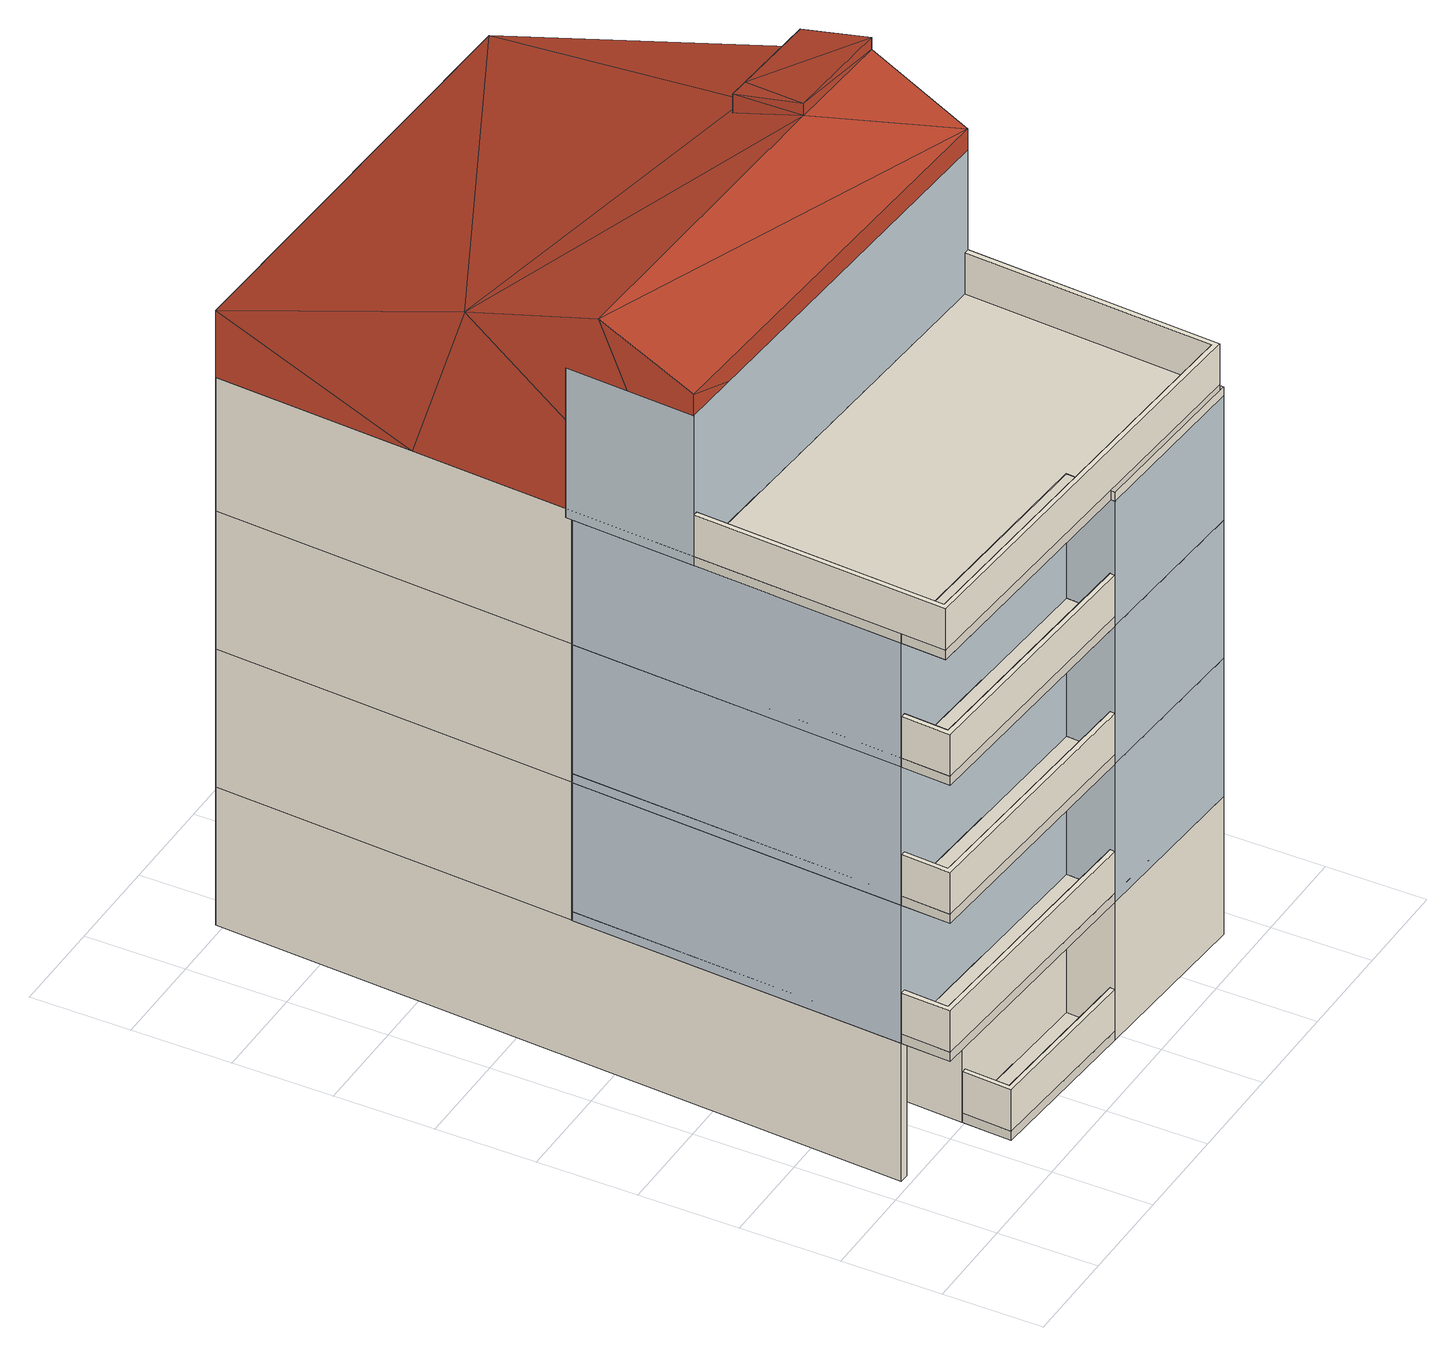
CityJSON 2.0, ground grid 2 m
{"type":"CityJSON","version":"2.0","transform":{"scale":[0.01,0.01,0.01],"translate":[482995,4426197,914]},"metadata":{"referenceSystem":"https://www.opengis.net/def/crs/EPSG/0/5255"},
"CityObjects":{
"object1":{"type":"GenericCityObject","attributes":{"name":"-1_-1_4_Bağımsız Bölüm","geometrySuitability":1001,"integrationState":1001,"independentSectionNumber":"4","takbisPropertyIdentityNumber":77771494,"additionalNote":"-","independentSectionCardinalDirection":1001,"independentSectionUsage":1001,"partCount":4,"independentSectionPlanNetArea":-1,"independentSectionPlanGrossArea":-1,"independentSectionCalculatedArea":76.91,"class":"BagimsizBolum"},"geometry":[{"type":"MultiSurface","lod":"2","boundaries":[[[0,1,2,3,4,5,6,7,8,9,10,11]],[[12,13,14,15,16,17,18,19,20,21,22,23]],[[24,25,26,27]],[[27,26,28,29]],[[29,28,30,31]],[[31,30,32,33]],[[33,32,34,35]],[[35,34,36,37]],[[37,36,38,39]],[[39,38,40,41]],[[41,40,42,43]],[[43,42,44,45]],[[45,44,46,47]],[[47,46,48,49]],[[49,48,50,51]],[[51,50,52,53]],[[53,52,54,55]],[[55,54,56,57]],[[57,56,58,59]],[[59,58,60,61]],[[61,60,62,63]],[[63,62,64,65]],[[65,64,66,67]],[[67,66,68,69]],[[69,68,70,71]],[[71,70,72,73]],[[73,72,74,75]],[[75,74,76,77]],[[77,76,78,79]],[[79,78,80,81]],[[81,80,82,83]],[[83,82,84,85]],[[85,84,86,87]],[[87,86,88,89]],[[89,88,90,91]],[[91,90,92,93]],[[93,92,94,95]],[[95,94,96,97]],[[97,96,98,99]],[[99,98,100,101]],[[101,100,102,103]],[[103,102,104,105]],[[105,104,106,107]],[[107,106,25,24]],[[10,108,109,11]],[[9,110,108,10]],[[8,111,110,9]],[[7,112,111,8]],[[6,113,112,7]],[[5,114,113,6]],[[4,115,114,5]],[[3,116,115,4]],[[2,117,116,3]],[[1,118,117,2]],[[0,119,118,1]],[[11,109,119,0]],[[72,58,113]],[[113,56,112]],[[110,52,108]],[[78,76,114]],[[74,113,114]],[[25,30,26]],[[94,102,96]],[[119,36,34]],[[116,117,88]],[[26,30,28]],[[34,32,30]],[[30,25,34]],[[119,34,25]],[[36,119,109]],[[42,46,44]],[[36,109,48]],[[40,38,36]],[[46,42,40]],[[46,40,36]],[[36,48,46]],[[109,50,48]],[[108,50,109]],[[110,54,52]],[[108,52,50]],[[110,111,56]],[[56,113,58]],[[56,54,110]],[[56,111,112]],[[68,66,64]],[[62,60,58]],[[88,86,82]],[[70,64,58]],[[70,58,72]],[[72,113,74]],[[114,76,74]],[[114,115,78]],[[78,115,80]],[[68,64,70]],[[116,80,115]],[[92,117,118]],[[82,80,116]],[[82,86,84]],[[82,116,88]],[[88,117,90]],[[104,102,94]],[[58,64,62]],[[118,119,104]],[[92,118,94]],[[92,90,117]],[[98,96,102]],[[102,100,98]],[[104,94,118]],[[106,104,119]],[[106,119,25]]]}]},
"object2":{"type":"GenericCityObject","attributes":{"name":"-1_-1_2_Bağımsız Bölüm","geometrySuitability":1001,"integrationState":1001,"independentSectionNumber":"2","takbisPropertyIdentityNumber":3324989,"additionalNote":"-","independentSectionCardinalDirection":1001,"independentSectionUsage":1001,"partCount":8,"independentSectionPlanNetArea":-1,"independentSectionPlanGrossArea":-1,"independentSectionCalculatedArea":115.12,"class":"BagimsizBolum"},"geometry":[{"type":"MultiSurface","lod":"2","boundaries":[[[120,121,122,123,124,125,126,127,128,129,130,131,132,133,134,135]],[[136,137,138,139,140,141,142,143,144,145,146,147,148,149,150,151]],[[152,153,154,155,156,157,158,159,160,161,162,163,164,165,166,167],[168,169,170,171,172,173,174,175,176,177,178,179,180,181,182,183,184,185,186,187,188,189,190,191,192,193,194,195,196,197,198,199,200,201,202,203,204,205,206,207,208,209,210,211,212,213,214,215,216,217,218,219,220,221,222,223,224,225,226,227,228,229,230,231,232,233,234,235,236,237,238,239,240,241,242,243,244,245,246,247,248,249,250,251]],[[252,251,250,253]],[[253,250,249,254]],[[254,249,248,255]],[[255,248,247,256]],[[256,247,246,257]],[[257,246,245,258]],[[258,245,244,259]],[[259,244,243,260]],[[260,243,242,261]],[[261,242,241,262]],[[262,241,240,263]],[[263,240,239,264]],[[264,239,238,265]],[[265,238,237,266]],[[266,237,236,267]],[[267,236,235,268]],[[268,235,234,269]],[[269,234,233,270]],[[270,233,232,271]],[[271,232,231,272]],[[272,231,230,273]],[[273,230,229,274]],[[274,229,228,275]],[[275,228,227,276]],[[276,227,226,277]],[[277,226,225,278]],[[278,225,224,279]],[[279,224,223,280]],[[280,223,222,281]],[[281,222,221,282]],[[282,221,220,283]],[[283,220,219,284]],[[284,219,218,285]],[[285,218,217,286]],[[286,217,216,287]],[[287,216,215,288]],[[288,215,214,289]],[[289,214,213,290]],[[290,213,212,291]],[[291,212,211,292]],[[292,211,210,293]],[[293,210,209,294]],[[294,209,208,295]],[[295,208,207,296]],[[296,207,206,297]],[[297,206,205,298]],[[298,205,204,299]],[[299,204,203,300]],[[300,203,202,301]],[[301,202,201,302]],[[302,201,200,303]],[[303,200,199,304]],[[304,199,198,305]],[[305,198,197,306]],[[306,197,196,307]],[[307,196,195,308]],[[308,195,194,309]],[[309,194,193,310]],[[310,193,192,311]],[[311,192,191,312]],[[312,191,190,313]],[[313,190,189,314]],[[314,189,188,315]],[[315,188,187,316]],[[316,187,186,317]],[[317,186,185,318]],[[318,185,184,319]],[[319,184,183,320]],[[320,183,182,321]],[[321,182,181,322]],[[322,181,180,323]],[[323,180,179,324]],[[324,179,178,325]],[[325,178,177,326]],[[326,177,176,327]],[[327,176,175,328]],[[328,175,174,329]],[[329,174,173,330]],[[330,173,172,331]],[[331,172,171,332]],[[332,171,170,333]],[[333,170,169,334]],[[334,169,168,335]],[[335,168,251,252]],[[134,152,167,135]],[[133,153,152,134]],[[132,154,153,133]],[[131,155,154,132]],[[130,156,155,131]],[[129,157,156,130]],[[128,158,157,129]],[[127,159,158,128]],[[126,160,159,127]],[[125,161,160,126]],[[162,161,125,124]],[[163,162,124,123]],[[164,163,123,122]],[[165,164,122,121]],[[120,166,165,121]],[[135,167,166,120]]]}]},
"object3":{"type":"GenericCityObject","attributes":{"name":"-1_-1_3_Bağımsız Bölüm","geometrySuitability":1001,"integrationState":1001,"independentSectionNumber":"3","takbisPropertyIdentityNumber":3324990,"additionalNote":"-","independentSectionCardinalDirection":1001,"independentSectionUsage":1001,"partCount":8,"independentSectionPlanNetArea":-1,"independentSectionPlanGrossArea":-1,"independentSectionCalculatedArea":115.12,"class":"BagimsizBolum"},"geometry":[{"type":"MultiSurface","lod":"2","boundaries":[[[166,165,164,163,162,161,160,159,158,157,156,155,154,153,152,167]],[[336,337,338,339,340,341,342,343,344,345,346,347,348,349,350,351]],[[352,353,354,355,356,357,358,359,360,361,362,363,364,365,366,367],[368,369,370,371,372,373,374,375,376,377,378,379,380,381,382,383,384,385,386,387,388,389,390,391,392,393,394,395,396,397,398,399,400,401,402,403,404,405,406,407,408,409,410,411,412,413,414,415,416,417,418,419,420,421,422,423,424,425,426,427,428,429,430,431,432,433,434,435,436,437,438,439,440,441,442,443,444,445,446,447,448,449,450,451]],[[452,451,450,453]],[[453,450,449,454]],[[454,449,448,455]],[[455,448,447,456]],[[456,447,446,457]],[[457,446,445,458]],[[458,445,444,459]],[[459,444,443,460]],[[460,443,442,461]],[[461,442,441,462]],[[462,441,440,463]],[[463,440,439,464]],[[464,439,438,465]],[[465,438,437,466]],[[466,437,436,467]],[[467,436,435,468]],[[468,435,434,469]],[[469,434,433,470]],[[470,433,432,471]],[[471,432,431,472]],[[472,431,430,473]],[[473,430,429,474]],[[474,429,428,475]],[[475,428,427,476]],[[476,427,426,477]],[[477,426,425,478]],[[478,425,424,479]],[[479,424,423,480]],[[480,423,422,481]],[[481,422,421,482]],[[482,421,420,483]],[[483,420,419,484]],[[484,419,418,485]],[[485,418,417,486]],[[486,417,416,487]],[[487,416,415,488]],[[488,415,414,489]],[[489,414,413,490]],[[490,413,412,491]],[[491,412,411,492]],[[492,411,410,493]],[[493,410,409,494]],[[494,409,408,495]],[[495,408,407,496]],[[496,407,406,497]],[[497,406,405,498]],[[498,405,404,499]],[[499,404,403,500]],[[500,403,402,501]],[[501,402,401,502]],[[502,401,400,503]],[[503,400,399,504]],[[504,399,398,505]],[[505,398,397,506]],[[506,397,396,507]],[[507,396,395,508]],[[508,395,394,509]],[[509,394,393,510]],[[510,393,392,511]],[[511,392,391,512]],[[512,391,390,513]],[[513,390,389,514]],[[514,389,388,515]],[[515,388,387,516]],[[516,387,386,517]],[[517,386,385,518]],[[518,385,384,519]],[[519,384,383,520]],[[520,383,382,521]],[[521,382,381,522]],[[522,381,380,523]],[[523,380,379,524]],[[524,379,378,525]],[[525,378,377,526]],[[526,377,376,527]],[[527,376,375,528]],[[528,375,374,529]],[[529,374,373,530]],[[530,373,372,531]],[[531,372,371,532]],[[532,371,370,533]],[[533,370,369,534]],[[534,369,368,535]],[[535,368,451,452]],[[152,352,367,167]],[[153,353,352,152]],[[154,354,353,153]],[[155,355,354,154]],[[156,356,355,155]],[[157,357,356,156]],[[158,358,357,157]],[[159,359,358,158]],[[160,360,359,159]],[[161,361,360,160]],[[362,361,161,162]],[[363,362,162,163]],[[364,363,163,164]],[[365,364,164,165]],[[166,366,365,165]],[[167,367,366,166]]]}]},
"object4":{"type":"GenericCityObject","attributes":{"name":"-1_-1_4_Bağımsız Bölüm","geometrySuitability":1001,"integrationState":1001,"independentSectionNumber":"4","takbisPropertyIdentityNumber":77771494,"additionalNote":"-","independentSectionCardinalDirection":1001,"independentSectionUsage":1001,"partCount":8,"independentSectionPlanNetArea":-1,"independentSectionPlanGrossArea":-1,"independentSectionCalculatedArea":115.12,"class":"BagimsizBolum"},"geometry":[{"type":"MultiSurface","lod":"2","boundaries":[[[366,365,364,363,362,361,360,359,358,357,356,355,354,353,352,367]],[[536,537,538,539,540,541,542,543,544,545,546,547,548,549,550,551]],[[552,553,10,9,8,554,555,556,557,558,559,560,561,562,563,564],[565,566,567,568,569,570,571,572,573,574,575,576,577,578,579,580,581,582,583,584,585,586,587,588,589,590,591,592,593,594,595,596,597,598,599,600,601,602,603,604,605,606,607,608,609,610,611,612,613,614,615,616,617,618,619,620,621,622,623,624,625,626,627,628,629,630,631,632,633,634,635,636,637,638,639,640,641,642,643,644,645,646,647,648]],[[649,648,647,650]],[[650,647,646,651]],[[651,646,645,652]],[[652,645,644,653]],[[653,644,643,654]],[[654,643,642,655]],[[655,642,641,656]],[[656,641,640,657]],[[657,640,639,658]],[[658,639,638,659]],[[659,638,637,660]],[[660,637,636,661]],[[661,636,635,662]],[[662,635,634,663]],[[663,634,633,664]],[[664,633,632,665]],[[665,632,631,666]],[[666,631,630,667]],[[667,630,629,668]],[[668,629,628,669]],[[669,628,627,670]],[[670,627,626,671]],[[671,626,625,672]],[[672,625,624,673]],[[673,624,623,674]],[[674,623,622,675]],[[675,622,621,676]],[[676,621,620,677]],[[677,620,619,678]],[[678,619,618,679]],[[679,618,617,680]],[[680,617,616,681]],[[681,616,615,682]],[[682,615,614,683]],[[683,614,613,684]],[[684,613,612,685]],[[685,612,611,686]],[[686,611,610,687]],[[687,610,609,688]],[[688,609,608,689]],[[689,608,607,690]],[[690,607,606,691]],[[691,606,605,692]],[[692,605,604,693]],[[693,604,603,694]],[[694,603,602,695]],[[695,602,601,696]],[[696,601,600,697]],[[697,600,599,698]],[[698,599,598,699]],[[699,598,597,700]],[[700,597,596,701]],[[701,596,595,702]],[[702,595,594,703]],[[703,594,593,704]],[[704,593,592,705]],[[705,592,591,706]],[[706,591,590,707]],[[707,590,589,708]],[[708,589,588,709]],[[709,588,587,710]],[[710,587,586,711]],[[711,586,585,712]],[[712,585,584,713]],[[713,584,583,714]],[[714,583,582,715]],[[715,582,581,716]],[[716,581,580,717]],[[717,580,579,718]],[[718,579,578,719]],[[719,578,577,720]],[[720,577,576,721]],[[721,576,575,722]],[[722,575,574,723]],[[723,574,573,724]],[[724,573,572,725]],[[725,572,571,726]],[[726,571,570,727]],[[727,570,569,728]],[[728,569,568,729]],[[729,568,567,730]],[[730,567,566,731]],[[731,566,565,732]],[[732,565,648,649]],[[352,552,564,367]],[[353,553,552,352]],[[354,10,553,353]],[[355,9,10,354]],[[356,8,9,355]],[[357,554,8,356]],[[358,555,554,357]],[[359,556,555,358]],[[360,557,556,359]],[[361,558,557,360]],[[559,558,361,362]],[[560,559,362,363]],[[561,560,363,364]],[[562,561,364,365]],[[366,563,562,365]],[[367,564,563,366]]]}]},
"building1":{"type":"Building","attributes":{"name":"Mimari Bina_2826521-A","takbisPropertyIdentityNumber":2826521,"blockNumber":"8065","parcelNumber":"6","tenderRegistrationNumber":"2018605712","buildingType":1001,"geometrySuitability":1003,"additionalNote":"-","takbisNeighbourhoodReference":123391,"totalIndependentSectionCount":4,"elevatorCount":0,"roofProjectionArea":87.97,"buildingHeight":11.9,"architecturalProjectConfirmationDate":"1993-10-30","class":"MimariBina","storeysAboveGround":4,"storeysBelowGround":0},"children":["building1-1","building1-2","building1-3","building1-4","building1-5","building1-6","building1-7","building1-8","building1-9"],"geometry":[{"type":"MultiSurface","lod":"2","boundaries":[[[23,733,734]],[[734,22,23]],[[735,736,737]],[[735,738,736]],[[735,739,738]],[[740,739,735]],[[741,740,735]],[[737,741,735]],[[737,742,741]],[[737,736,743]],[[742,737,743]],[[743,738,744]],[[743,736,738]],[[744,739,740]],[[744,738,739]],[[741,744,743]],[[745,741,743]],[[746,744,741]],[[745,746,741]],[[747,744,746]],[[746,745,748]],[[746,748,749]],[[734,749,748]],[[748,750,734]],[[748,745,750]],[[733,750,745]],[[23,751,752]],[[22,23,752]],[[747,22,752]],[[746,22,747]],[[746,749,22]],[[752,751,747]],[[743,744,751]],[[744,747,751]],[[23,733,751]],[[733,743,751]],[[733,745,743]],[[753,135,754,755]],[[756,134,135,753]],[[757,133,134,756]],[[758,132,133,757]],[[759,131,132,758]],[[760,130,131,759]],[[761,129,130,760]],[[762,128,129,761]],[[763,127,128,762]],[[764,126,127,763]],[[765,766,126,764]],[[767,120,766,765]],[[768,769,120,767]],[[770,771,769,768]],[[772,773,771,770]],[[755,754,773,772]],[[128,158,157,129]],[[127,159,158,128]],[[126,160,159,127]],[[766,774,160,126]],[[120,166,774,766]],[[135,167,166,120]],[[134,152,167,135]],[[133,153,152,134]],[[132,154,153,133]],[[131,155,154,132]],[[130,156,155,131]],[[129,157,156,130]],[[158,358,357,157]],[[159,359,358,158]],[[160,360,359,159]],[[774,775,360,160]],[[166,366,775,774]],[[167,367,366,166]],[[152,352,367,167]],[[153,353,352,152]],[[154,354,353,153]],[[155,355,354,154]],[[156,356,355,155]],[[157,357,356,156]],[[358,776,777,357]],[[359,778,776,358]],[[360,779,778,359]],[[775,734,779,360]],[[366,780,734,775]],[[367,781,780,366]],[[352,782,781,367]],[[353,783,782,352]],[[354,12,783,353]],[[355,13,12,354]],[[356,14,13,355]],[[357,777,14,356]],[[6,113,112,7]],[[5,114,113,6]],[[784,785,114,5]],[[2,117,785,784]],[[1,118,117,2]],[[0,119,118,1]],[[11,109,119,0]],[[10,108,109,11]],[[9,110,108,10]],[[8,111,110,9]],[[7,112,111,8]]],"semantics":{"surfaces":[{"type":"RoofSurface"},{"type":"WallSurface"}],"values":[0,0,0,0,0,0,0,0,0,0,0,0,0,0,0,0,0,0,0,0,0,0,0,0,0,0,0,0,0,0,0,0,0,0,0,0,0,1,1,1,1,1,1,1,1,1,1,1,1,1,1,1,1,1,1,1,1,1,1,1,1,1,1,1,1,1,1,1,1,1,1,1,1,1,1,1,1,1,1,1,1,1,1,1,1,1,1,1,1,1,1,1,1,1,1,1,1,1,1,1]}}]},
"building1-1":{"type":"BuildingInstallation","attributes":{"name":"-1_-1_1_Balkon","geometrySuitability":1001,"additionalNote":"-","planArea":-1,"calculatedArea":3.33,"class":"Balkon"},"parents":["building1"],"geometry":[{"type":"MultiSurface","lod":"2","boundaries":[[[786,787,788,789,790,791]],[[764,792,762,793,763,794]],[[763,786,791,794]],[[793,787,786,763]],[[762,788,787,793]],[[792,789,788,762]],[[764,790,789,792]],[[794,791,790,764]],[[795,796,797,798,799,800]],[[799,789,790,800]],[[798,788,789,799]],[[797,787,788,798]],[[796,801,787,797]],[[795,791,801,796]],[[800,790,791,795]]],"semantics":{"surfaces":[{"type":"FloorSurface"},{"type":"WallSurface"}],"values":[0,0,0,0,0,0,0,0,1,1,1,1,1,1,1]}}]},
"building1-2":{"type":"BuildingInstallation","attributes":{"name":"-1_-1_1_Balkon","geometrySuitability":1001,"additionalNote":"-","planArea":-1,"calculatedArea":3.42,"class":"Balkon"},"parents":["building1"],"geometry":[{"type":"MultiSurface","lod":"2","boundaries":[[[802,803,804,805,806,807]],[[808,753,809,756,810,755]],[[810,802,807,755]],[[756,803,802,810]],[[809,804,803,756]],[[753,805,804,809]],[[808,806,805,753]],[[755,807,806,808]],[[811,812,813,814,815,816]],[[802,811,816,807]],[[803,812,811,802]],[[804,813,812,803]],[[817,814,813,804]],[[806,815,814,817]],[[807,816,815,806]]],"semantics":{"surfaces":[{"type":"FloorSurface"},{"type":"WallSurface"}],"values":[0,0,0,0,0,0,0,0,1,1,1,1,1,1,1]}}]},
"building1-3":{"type":"BuildingInstallation","attributes":{"name":"-1_-1_2_Balkon","geometrySuitability":1001,"additionalNote":"-","planArea":-1,"calculatedArea":3.33,"class":"Balkon"},"parents":["building1"],"geometry":[{"type":"MultiSurface","lod":"2","boundaries":[[[143,818,142,819,144,820]],[[126,821,128,822,127,823]],[[127,143,820,823]],[[822,818,143,127]],[[128,142,818,822]],[[821,819,142,128]],[[126,144,819,821]],[[823,820,144,126]],[[824,825,826,827,828,829]],[[828,819,144,829]],[[827,142,819,828]],[[826,818,142,827]],[[825,830,818,826]],[[824,820,830,825]],[[829,144,820,824]]],"semantics":{"surfaces":[{"type":"FloorSurface"},{"type":"WallSurface"}],"values":[0,0,0,0,0,0,0,0,1,1,1,1,1,1,1]}}]},
"building1-4":{"type":"BuildingInstallation","attributes":{"name":"-1_-1_2_Balkon","geometrySuitability":1001,"additionalNote":"-","planArea":-1,"calculatedArea":5.42,"class":"Balkon"},"parents":["building1"],"geometry":[{"type":"MultiSurface","lod":"2","boundaries":[[[831,136,832,151,833,150]],[[834,135,835,134,836,120]],[[836,831,150,120]],[[134,136,831,836]],[[835,832,136,134]],[[135,151,832,835]],[[834,833,151,135]],[[120,150,833,834]],[[837,838,839,840,841,842]],[[831,837,842,150]],[[136,838,837,831]],[[832,839,838,136]],[[843,840,839,832]],[[833,841,840,843]],[[150,842,841,833]]],"semantics":{"surfaces":[{"type":"FloorSurface"},{"type":"WallSurface"}],"values":[0,0,0,0,0,0,0,0,1,1,1,1,1,1,1]}}]},
"building1-5":{"type":"BuildingInstallation","attributes":{"name":"-1_-1_3_Balkon","geometrySuitability":1001,"additionalNote":"-","planArea":-1,"calculatedArea":3.33,"class":"Balkon"},"parents":["building1"],"geometry":[{"type":"MultiSurface","lod":"2","boundaries":[[[343,844,342,845,344,846]],[[160,847,158,848,159,849]],[[159,343,846,849]],[[848,844,343,159]],[[158,342,844,848]],[[847,845,342,158]],[[160,344,845,847]],[[849,846,344,160]],[[850,851,852,853,854,855]],[[854,845,344,855]],[[853,342,845,854]],[[852,844,342,853]],[[851,856,844,852]],[[850,846,856,851]],[[855,344,846,850]]],"semantics":{"surfaces":[{"type":"FloorSurface"},{"type":"WallSurface"}],"values":[0,0,0,0,0,0,0,0,1,1,1,1,1,1,1]}}]},
"building1-6":{"type":"BuildingInstallation","attributes":{"name":"-1_-1_3_Balkon","geometrySuitability":1001,"additionalNote":"-","planArea":-1,"calculatedArea":5.42,"class":"Balkon"},"parents":["building1"],"geometry":[{"type":"MultiSurface","lod":"2","boundaries":[[[857,336,858,351,859,350]],[[860,167,861,152,862,166]],[[862,857,350,166]],[[152,336,857,862]],[[861,858,336,152]],[[167,351,858,861]],[[860,859,351,167]],[[166,350,859,860]],[[863,864,865,866,867,868]],[[857,863,868,350]],[[336,864,863,857]],[[858,865,864,336]],[[869,866,865,858]],[[859,867,866,869]],[[350,868,867,859]]],"semantics":{"surfaces":[{"type":"FloorSurface"},{"type":"WallSurface"}],"values":[0,0,0,0,0,0,0,0,1,1,1,1,1,1,1]}}]},
"building1-7":{"type":"BuildingInstallation","attributes":{"name":"-1_-1_4_Balkon","geometrySuitability":1001,"additionalNote":"-","planArea":-1,"calculatedArea":3.33,"class":"Balkon"},"parents":["building1"],"geometry":[{"type":"MultiSurface","lod":"2","boundaries":[[[543,870,542,871,544,872]],[[360,873,358,874,359,875]],[[359,543,872,875]],[[874,870,543,359]],[[358,542,870,874]],[[873,871,542,358]],[[360,544,871,873]],[[875,872,544,360]],[[876,877,878,879,880,881]],[[880,871,544,881]],[[879,542,871,880]],[[878,870,542,879]],[[877,882,870,878]],[[876,872,882,877]],[[881,544,872,876]]],"semantics":{"surfaces":[{"type":"FloorSurface"},{"type":"WallSurface"}],"values":[0,0,0,0,0,0,0,0,1,1,1,1,1,1,1]}}]},
"building1-8":{"type":"BuildingInstallation","attributes":{"name":"-1_-1_4_Balkon","geometrySuitability":1001,"additionalNote":"-","planArea":-1,"calculatedArea":5.42,"class":"Balkon"},"parents":["building1"],"geometry":[{"type":"MultiSurface","lod":"2","boundaries":[[[883,536,884,551,885,550]],[[886,367,887,352,888,366]],[[888,883,550,366]],[[352,536,883,888]],[[887,884,536,352]],[[367,551,884,887]],[[886,885,551,367]],[[366,550,885,886]],[[889,890,891,892,893,894]],[[883,889,894,550]],[[536,890,889,883]],[[884,891,890,536]],[[895,892,891,884]],[[885,893,892,895]],[[550,894,893,885]]],"semantics":{"surfaces":[{"type":"FloorSurface"},{"type":"WallSurface"}],"values":[0,0,0,0,0,0,0,0,1,1,1,1,1,1,1]}}]},
"building1-9":{"type":"BuildingInstallation","attributes":{"name":"-1_-1_4_Balkon","geometrySuitability":1001,"additionalNote":"-","planArea":-1,"calculatedArea":46.35,"class":"Balkon"},"parents":["building1"],"geometry":[{"type":"MultiSurface","lod":"2","boundaries":[[[896,897,23,898,899,22]],[[900,901,11,902,903,0]],[[903,896,22,0]],[[902,897,896,903]],[[11,23,897,902]],[[901,898,23,11]],[[900,899,898,901]],[[0,22,899,900]],[[904,905,906,907,908,909,910,911]],[[896,904,911,22]],[[897,905,904,896]],[[23,906,905,897]],[[898,907,906,23]],[[912,908,907,898]],[[913,909,908,912]],[[899,910,909,913]],[[22,911,910,899]]],"semantics":{"surfaces":[{"type":"FloorSurface"},{"type":"WallSurface"}],"values":[0,0,0,0,0,0,0,0,1,1,1,1,1,1,1,1,1]}}]},
"object5":{"type":"GenericCityObject","attributes":{"name":"-1_-1_1_Bağımsız Bölüm","geometrySuitability":1001,"integrationState":1001,"independentSectionNumber":"1","takbisPropertyIdentityNumber":3814266,"additionalNote":"-","independentSectionCardinalDirection":1001,"independentSectionUsage":1001,"partCount":8,"independentSectionPlanNetArea":-1,"independentSectionPlanGrossArea":-1,"independentSectionCalculatedArea":99.17,"class":"BagimsizBolum"},"geometry":[{"type":"MultiSurface","lod":"2","boundaries":[[[914,915,916,917,918,764,763,762,761,760,759,758,757,756,753,755,772,919]],[[920,807,805,803,921,922,923,924,925,788,786,790,926,927,928,929,930,931]],[[773,754,135,134,133,132,131,130,129,128,127,126,932,933,934,935,936,937],[938,939,940,941,942,943,944,945,946,947,948,949,950,951,952,953,954,955,956,957,958,959,960,961,962,963,964,965,966,967,968,969,970,971,972,973,974,975,976,977,978,979,980,981,982,983,984,985,986,987,988,989,990,991,992,993,994,995,996,997,998,999,1000,1001,1002,1003,1004,1005,1006,1007,1008,1009,1010,1011,1012,1013,1014,1015,1016,1017,1018,1019,1020,1021]],[[1022,1021,1020,1023]],[[1023,1020,1019,1024]],[[1024,1019,1018,1025]],[[1025,1018,1017,1026]],[[1026,1017,1016,1027]],[[1027,1016,1015,1028]],[[1028,1015,1014,1029]],[[1029,1014,1013,1030]],[[1030,1013,1012,1031]],[[1031,1012,1011,1032]],[[1032,1011,1010,1033]],[[1033,1010,1009,1034]],[[1034,1009,1008,1035]],[[1035,1008,1007,1036]],[[1036,1007,1006,1037]],[[1037,1006,1005,1038]],[[1038,1005,1004,1039]],[[1039,1004,1003,1040]],[[1040,1003,1002,1041]],[[1041,1002,1001,1042]],[[1042,1001,1000,1043]],[[1043,1000,999,1044]],[[1044,999,998,1045]],[[1045,998,997,1046]],[[1046,997,996,1047]],[[1047,996,995,1048]],[[1048,995,994,1049]],[[1049,994,993,1050]],[[1050,993,992,1051]],[[1051,992,991,1052]],[[1052,991,990,1053]],[[1053,990,989,1054]],[[1054,989,988,1055]],[[1055,988,987,1056]],[[1056,987,986,1057]],[[1057,986,985,1058]],[[1058,985,984,1059]],[[1059,984,983,1060]],[[1060,983,982,1061]],[[1061,982,981,1062]],[[1062,981,980,1063]],[[1063,980,979,1064]],[[1064,979,978,1065]],[[1065,978,977,1066]],[[1066,977,976,1067]],[[1067,976,975,1068]],[[1068,975,974,1069]],[[1069,974,973,1070]],[[1070,973,972,1071]],[[1071,972,971,1072]],[[1072,971,970,1073]],[[1073,970,969,1074]],[[1074,969,968,1075]],[[1075,968,967,1076]],[[1076,967,966,1077]],[[1077,966,965,1078]],[[1078,965,964,1079]],[[1079,964,963,1080]],[[1080,963,962,1081]],[[1081,962,961,1082]],[[1082,961,960,1083]],[[1083,960,959,1084]],[[1084,959,958,1085]],[[1085,958,957,1086]],[[1086,957,956,1087]],[[1087,956,955,1088]],[[1088,955,954,1089]],[[1089,954,953,1090]],[[1090,953,952,1091]],[[1091,952,951,1092]],[[1092,951,950,1093]],[[1093,950,949,1094]],[[1094,949,948,1095]],[[1095,948,947,1096]],[[1096,947,946,1097]],[[1097,946,945,1098]],[[1098,945,944,1099]],[[1099,944,943,1100]],[[1100,943,942,1101]],[[1101,942,941,1102]],[[1102,941,940,1103]],[[1103,940,939,1104]],[[1104,939,938,1105]],[[1105,938,1021,1022]],[[773,937,919,772]],[[755,754,773,772]],[[753,135,754,755]],[[756,134,135,753]],[[757,133,134,756]],[[758,132,133,757]],[[759,131,132,758]],[[760,130,131,759]],[[761,129,130,760]],[[762,128,129,761]],[[763,127,128,762]],[[764,126,127,763]],[[918,932,126,764]],[[933,932,918,917]],[[934,933,917,916]],[[935,934,916,915]],[[936,935,915,914]],[[937,936,914,919]]]}]}
},
"vertices":[
[78,640,1176],[94,901,1176],[427,881,1176],[440,1082,1176],[450,1091,1176],[714,1075,1176],[708,973,1176],[821,966,1176],[820,953,1176],[814,855,1176],[993,845,1176],[977,585,1176],[993,845,1196],[814,855,1196],[820,953,1196],[821,966,1196],[708,973,1196],[714,1075,1196],[450,1091,1196],[440,1082,1196],[427,881,1196],[94,901,1196],[78,640,1196],[977,585,1196],[418,637,1196],[418,637,1501],[420,667,1501],[420,667,1196],[436,666,1501],[436,666,1196],[434,637,1501],[434,637,1196],[451,636,1501],[451,636,1196],[451,624,1501],[451,624,1196],[539,618,1501],[539,618,1196],[540,631,1501],[540,631,1196],[577,628,1501],[577,628,1196],[577,640,1501],[577,640,1196],[593,639,1501],[593,639,1196],[592,628,1501],[592,628,1196],[779,617,1501],[779,617,1196],[957,606,1501],[957,606,1196],[971,830,1501],[971,830,1196],[793,841,1501],[793,841,1196],[800,947,1501],[800,947,1196],[612,959,1501],[612,959,1196],[598,728,1501],[598,728,1196],[583,729,1501],[583,729,1196],[597,970,1500],[597,970,1196],[550,973,1500],[550,973,1196],[551,985,1500],[551,985,1196],[641,979,1501],[641,979,1196],[691,976,1501],[691,976,1196],[695,1037,1501],[695,1037,1196],[696,1056,1501],[696,1056,1196],[646,1059,1500],[646,1059,1196],[461,1071,1500],[461,1071,1196],[457,990,1501],[457,990,1196],[471,989,1500],[471,989,1196],[470,978,1501],[470,978,1196],[455,979,1501],[455,979,1196],[447,861,1501],[447,861,1196],[110,882,1501],[110,882,1196],[105,791,1501],[105,791,1196],[442,771,1501],[442,771,1196],[440,746,1501],[440,746,1196],[424,747,1501],[424,747,1196],[425,761,1501],[425,761,1196],[104,781,1501],[104,781,1196],[96,656,1501],[96,656,1196],[993,845,1501],[977,585,1501],[814,855,1501],[820,953,1501],[821,966,1501],[708,973,1501],[714,1075,1501],[450,1091,1500],[440,1082,1500],[427,881,1501],[94,901,1501],[78,640,1501],
[53,217,306],[93,888,306],[439,867,306],[464,1268,306],[249,1281,306],[268,1607,306],[699,1581,306],[693,1482,306],[1030,1462,306],[999,943,306],[820,953,306],[814,855,306],[993,845,306],[945,63,306],[588,84,306],[595,184,306],[588,84,326],[945,63,326],[993,845,326],[814,855,326],[820,953,326],[999,943,326],[1030,1462,326],[693,1482,326],[699,1581,326],[268,1607,326],[249,1281,326],[464,1268,326],[439,867,326],[93,888,326],[53,217,326],[595,184,326],[588,84,606],[945,63,606],[993,845,606],[814,855,606],[820,953,606],[999,943,606],[1030,1462,606],[693,1482,606],[699,1581,606],[268,1607,606],[249,1281,606],[464,1268,606],[439,867,606],[93,888,606],[53,217,606],[595,184,606],[74,238,606],[113,877,606],[503,853,606],[505,873,606],[449,876,606],[449,885,606],[443,886,606],[449,985,606],[455,985,606],[473,1267,606],[528,1264,606],[529,1274,606],[260,1291,606],[278,1588,606],[651,1565,606],[677,1564,606],[663,1333,606],[659,1266,606],[633,1268,606],[619,1269,606],[618,1259,606],[659,1256,606],[668,1255,606],[681,1462,606],[763,1457,606],[764,1466,606],[841,1461,606],[841,1452,606],[1007,1442,606],[992,1200,606],[989,1146,606],[663,1166,606],[653,1167,606],[651,1133,606],[664,1133,606],[665,1153,606],[700,1151,606],[989,1133,606],[979,955,606],[690,973,606],[654,975,606],[659,1046,606],[659,1053,606],[646,1054,606],[640,954,606],[650,953,606],[651,964,606],[811,954,606],[805,855,606],[645,865,606],[645,873,606],[635,874,606],[635,865,606],[594,867,606],[593,848,606],[634,845,606],[634,832,606],[644,832,606],[644,844,606],[970,824,606],[957,609,606],[631,629,606],[638,742,606],[628,742,606],[615,533,606],[626,532,606],[626,533,606],[631,616,606],[665,614,606],[957,596,606],[952,513,606],[926,85,606],[600,105,606],[600,110,606],[595,111,606],[599,178,606],[604,178,606],[620,442,606],[610,443,606],[596,206,606],[489,213,606],[488,197,606],[415,202,606],[416,217,606],[416,217,326],[415,202,326],[488,197,326],[489,213,326],[596,206,326],[610,443,326],[620,442,326],[604,178,326],[599,178,326],[595,111,326],[600,110,326],[600,105,326],[926,85,326],[952,513,326],[957,596,326],[665,614,326],[631,616,326],[626,533,326],[626,532,326],[615,533,326],[628,742,326],[638,742,326],[631,629,326],[957,609,326],[970,824,326],[644,844,326],[644,832,326],[634,832,326],[634,845,326],[593,848,326],[594,867,326],[635,865,326],[635,874,326],[645,873,326],[645,865,326],[805,855,326],[811,954,326],[651,964,326],[650,953,326],[640,954,326],[646,1054,326],[659,1053,326],[659,1046,326],[654,975,326],[690,973,326],[979,955,326],[989,1133,326],[700,1151,326],[665,1153,326],[664,1133,326],[651,1133,326],[653,1167,326],[663,1166,326],[989,1146,326],[992,1200,326],[1007,1442,326],[841,1452,326],[841,1461,326],[764,1466,326],[763,1457,326],[681,1462,326],[668,1255,326],[659,1256,326],[618,1259,326],[619,1269,326],[633,1268,326],[659,1266,326],[663,1333,326],[677,1564,326],[651,1565,326],[278,1588,326],[260,1291,326],[529,1274,326],[528,1264,326],[473,1267,326],[455,985,326],[449,985,326],[443,886,326],[449,885,326],[449,876,326],[505,873,326],[503,853,326],[113,877,326],[74,238,326],
[588,84,626],[945,63,626],[993,845,626],[814,855,626],[820,953,626],[999,943,626],[1030,1462,626],[693,1482,626],[699,1581,626],[268,1607,626],[249,1281,626],[464,1268,626],[439,867,626],[93,888,626],[53,217,626],[595,184,626],[588,84,906],[945,63,906],[993,845,906],[814,855,906],[820,953,906],[999,943,906],[1030,1462,906],[693,1482,906],[699,1581,906],[268,1607,906],[249,1281,906],[464,1268,906],[439,867,906],[93,888,906],[53,217,906],[595,184,906],[74,238,906],[113,877,906],[503,853,906],[505,873,906],[449,876,906],[449,885,906],[443,886,906],[449,985,906],[455,985,906],[473,1267,906],[528,1264,906],[529,1274,906],[260,1291,906],[278,1588,906],[651,1565,906],[677,1564,906],[663,1333,906],[659,1266,906],[633,1268,906],[619,1269,906],[618,1259,906],[659,1256,906],[668,1255,906],[681,1462,906],[763,1457,906],[764,1466,906],[841,1461,906],[841,1452,906],[1007,1442,906],[992,1200,906],[989,1146,906],[663,1166,906],[653,1167,906],[651,1133,906],[664,1133,906],[665,1153,906],[700,1151,906],[989,1133,906],[979,955,906],[690,973,906],[654,975,906],[659,1046,906],[659,1053,906],[646,1054,906],[640,954,906],[650,953,906],[651,964,906],[811,954,906],[805,855,906],[645,865,906],[645,873,906],[635,874,906],[635,865,906],[594,867,906],[593,848,906],[634,845,906],[634,832,906],[644,832,906],[644,844,906],[970,824,906],[957,609,906],[631,629,906],[638,742,906],[628,742,906],[615,533,906],[626,532,906],[626,533,906],[631,616,906],[665,614,906],[957,596,906],[952,513,906],[926,85,906],[600,105,906],[600,110,906],[595,111,906],[599,178,906],[604,178,906],[620,442,906],[610,443,906],[596,206,906],[489,213,906],[488,197,906],[415,202,906],[416,217,906],[416,217,626],[415,202,626],[488,197,626],[489,213,626],[596,206,626],[610,443,626],[620,442,626],[604,178,626],[599,178,626],[595,111,626],[600,110,626],[600,105,626],[926,85,626],[952,513,626],[957,596,626],[665,614,626],[631,616,626],[626,533,626],[626,532,626],[615,533,626],[628,742,626],[638,742,626],[631,629,626],[957,609,626],[970,824,626],[644,844,626],[644,832,626],[634,832,626],[634,845,626],[593,848,626],[594,867,626],[635,865,626],[635,874,626],[645,873,626],[645,865,626],[805,855,626],[811,954,626],[651,964,626],[650,953,626],[640,954,626],[646,1054,626],[659,1053,626],[659,1046,626],[654,975,626],[690,973,626],[979,955,626],[989,1133,626],[700,1151,626],[665,1153,626],[664,1133,626],[651,1133,626],[653,1167,626],[663,1166,626],[989,1146,626],[992,1200,626],[1007,1442,626],[841,1452,626],[841,1461,626],[764,1466,626],[763,1457,626],[681,1462,626],[668,1255,626],[659,1256,626],[618,1259,626],[619,1269,626],[633,1268,626],[659,1266,626],[663,1333,626],[677,1564,626],[651,1565,626],[278,1588,626],[260,1291,626],[529,1274,626],[528,1264,626],[473,1267,626],[455,985,626],[449,985,626],[443,886,626],[449,885,626],[449,876,626],[505,873,626],[503,853,626],[113,877,626],[74,238,626],
[588,84,926],[945,63,926],[993,845,926],[814,855,926],[820,953,926],[999,943,926],[1030,1462,926],[693,1482,926],[699,1581,926],[268,1607,926],[249,1281,926],[464,1268,926],[439,867,926],[93,888,926],[53,217,926],[595,184,926],[588,84,1176],[945,63,1176],[999,943,1176],[1030,1462,1176],[693,1482,1176],[699,1581,1176],[268,1607,1176],[249,1281,1176],[464,1268,1176],[439,867,1176],[93,888,1176],[53,217,1176],[595,184,1176],[74,238,1176],[113,877,1176],[503,853,1176],[505,873,1176],[449,876,1176],[449,885,1176],[443,886,1176],[449,985,1176],[455,985,1176],[473,1267,1176],[528,1264,1176],[529,1274,1176],[260,1291,1176],[278,1588,1176],[651,1565,1176],[677,1564,1176],[663,1333,1176],[659,1266,1176],[633,1268,1176],[619,1269,1176],[618,1259,1176],[659,1256,1176],[668,1255,1176],[681,1462,1176],[763,1457,1176],[764,1466,1176],[841,1461,1176],[841,1452,1176],[1007,1442,1176],[992,1200,1176],[989,1146,1176],[663,1166,1176],[653,1167,1176],[651,1133,1176],[664,1133,1176],[665,1153,1176],[700,1151,1176],[989,1133,1176],[979,955,1176],[690,973,1176],[654,975,1176],[659,1046,1176],[659,1053,1176],[646,1054,1176],[640,954,1176],[650,953,1176],[651,964,1176],[811,954,1176],[805,855,1176],[645,865,1176],[645,873,1176],[635,874,1176],[635,865,1176],[594,867,1176],[593,848,1176],[634,845,1176],[634,832,1176],[644,832,1176],[644,844,1176],[970,824,1176],[957,609,1176],[631,629,1176],[638,742,1176],[628,742,1176],[615,533,1176],[626,532,1176],[626,533,1176],[631,616,1176],[665,614,1176],[957,596,1176],[952,513,1176],[926,85,1176],[600,105,1176],[600,110,1176],[595,111,1176],[599,178,1176],[604,178,1176],[620,442,1176],[610,443,1176],[596,206,1176],[489,213,1176],[488,197,1176],[415,202,1176],[416,217,1176],[416,217,926],[415,202,926],[488,197,926],[489,213,926],[596,206,926],[610,443,926],[620,442,926],[604,178,926],[599,178,926],[595,111,926],[600,110,926],[600,105,926],[926,85,926],[952,513,926],[957,596,926],[665,614,926],[631,616,926],[626,533,926],[626,532,926],[615,533,926],[628,742,926],[638,742,926],[631,629,926],[957,609,926],[970,824,926],[644,844,926],[644,832,926],[634,832,926],[634,845,926],[593,848,926],[594,867,926],[635,865,926],[635,874,926],[645,873,926],[645,865,926],[805,855,926],[811,954,926],[651,964,926],[650,953,926],[640,954,926],[646,1054,926],[659,1053,926],[659,1046,926],[654,975,926],[690,973,926],[979,955,926],[989,1133,926],[700,1151,926],[665,1153,926],[664,1133,926],[651,1133,926],[653,1167,926],[663,1166,926],[989,1146,926],[992,1200,926],[1007,1442,926],[841,1452,926],[841,1461,926],[764,1466,926],[763,1457,926],[681,1462,926],[668,1255,926],[659,1256,926],[618,1259,926],[619,1269,926],[633,1268,926],[659,1266,926],[663,1333,926],[677,1564,926],[651,1565,926],[278,1588,926],[260,1291,926],[529,1274,926],[528,1264,926],[473,1267,926],[455,985,926],[449,985,926],[443,886,926],[449,885,926],[449,876,926],[505,873,926],[503,853,926],[113,877,926],[74,238,926],
[1036,1560,1196],[138,1615,1196],[815,936,1632],[989,781,1669],[998,926,1629],[765,794,1669],[773,938,1633],[773,938,1592],[815,936,1593],[998,926,1593],[989,781,1643],[765,794,1643],[1036,1560,1363],[107,1107,1540],[90,833,1635],[138,1615,1341],[113,1214,1196],[228,1610,1196],[977,585,1548],[78,640,1548],[595,184,6],[253,205,306],[253,205,6],[588,84,6],[945,63,6],[993,845,6],[814,855,6],[820,953,6],[999,943,6],[1030,1462,6],[693,1482,6],[699,1581,6],[138,1615,6],[138,1615,306],[53,217,6],[72,216,6],[72,216,306],[82,376,6],[82,376,306],[263,365,6],[263,365,306],[138,1615,606],[138,1615,906],[1030,1462,1196],[999,943,1196],[693,1482,1196],[699,1581,1196],[53,217,1196],[595,184,1196],[588,84,1196],[945,63,1196],[440,1091,1176],[440,1091,1501],
[693,1482,26],[1020,1463,26],[1030,1462,26],[1036,1560,26],[699,1581,26],[699,1571,26],[1036,1560,6],[1020,1463,6],[699,1571,6],[699,1571,116],[1026,1551,116],[1020,1463,116],[1030,1462,116],[1036,1560,116],[699,1581,116],[1026,1551,26],
[247,105,26],[588,84,26],[589,94,26],[595,184,26],[263,204,26],[253,205,26],[263,204,6],[589,94,6],[247,105,6],[247,105,116],[588,84,116],[589,94,116],[257,114,116],[263,204,116],[253,205,116],[257,114,26],
[1020,1463,326],[1036,1560,326],[699,1571,326],[1036,1560,306],[1020,1463,306],[699,1571,306],[699,1571,416],[1026,1551,416],[1020,1463,416],[1030,1462,416],[1036,1560,416],[699,1581,416],[1026,1551,326],
[47,117,326],[589,94,326],[63,216,326],[63,216,306],[589,94,306],[47,117,306],[47,117,416],[588,84,416],[589,94,416],[57,127,416],[63,216,416],[53,217,416],[57,127,326],
[1020,1463,626],[1036,1560,626],[699,1571,626],[1036,1560,606],[1020,1463,606],[699,1571,606],[699,1571,716],[1026,1551,716],[1020,1463,716],[1030,1462,716],[1036,1560,716],[699,1581,716],[1026,1551,626],
[47,117,626],[589,94,626],[63,216,626],[63,216,606],[589,94,606],[47,117,606],[47,117,716],[588,84,716],[589,94,716],[57,127,716],[63,216,716],[53,217,716],[57,127,626],
[1020,1463,926],[1036,1560,926],[699,1571,926],[1036,1560,906],[1020,1463,906],[699,1571,906],[699,1571,1016],[1026,1551,1016],[1020,1463,1016],[1030,1462,1016],[1036,1560,1016],[699,1581,1016],[1026,1551,926],
[47,117,926],[589,94,926],[63,216,926],[63,216,906],[589,94,906],[47,117,906],[47,117,1016],[588,84,1016],[589,94,1016],[57,127,1016],[63,216,1016],[53,217,1016],[57,127,926],
[47,126,1196],[946,71,1196],[967,586,1196],[88,639,1196],[88,639,1176],[967,586,1176],[946,71,1176],[47,126,1176],[47,126,1286],[946,71,1286],[977,585,1286],[967,586,1286],[936,82,1286],[58,135,1286],[88,639,1286],[78,640,1286],[936,82,1196],[58,135,1196],
[304,874,6],[437,866,6],[461,1267,6],[249,1280,6],[269,1607,6],[273,364,6],[263,365,26],[945,63,26],[993,845,26],[814,855,26],[820,953,26],[999,943,26],[269,1607,26],[249,1280,26],[461,1267,26],[437,866,26],[304,874,26],[273,364,26],[269,1607,306],[249,1280,306],[461,1267,306],[437,866,306],[304,874,306],[273,364,306],[314,865,306],[503,853,306],[505,873,306],[449,876,306],[449,885,306],[440,886,306],[446,986,306],[455,985,306],[473,1267,306],[528,1264,306],[529,1274,306],[260,1291,306],[278,1588,306],[651,1565,306],[677,1564,306],[663,1333,306],[659,1266,306],[633,1268,306],[619,1269,306],[618,1259,306],[659,1256,306],[668,1255,306],[681,1462,306],[763,1457,306],[764,1466,306],[841,1461,306],[841,1452,306],[1007,1442,306],[992,1200,306],[989,1146,306],[663,1166,306],[653,1167,306],[651,1133,306],[664,1133,306],[665,1153,306],[700,1151,306],[989,1133,306],[979,955,306],[690,973,306],[654,975,306],[659,1046,306],[659,1053,306],[646,1054,306],[640,954,306],[650,953,306],[651,964,306],[811,954,306],[805,855,306],[645,865,306],[645,873,306],[635,874,306],[635,865,306],[594,867,306],[593,848,306],[634,845,306],[634,832,306],[644,832,306],[644,844,306],[970,824,306],[957,609,306],[631,629,306],[638,742,306],[628,742,306],[615,533,306],[626,532,306],[626,533,306],[631,616,306],[665,614,306],[957,596,306],[952,513,306],[926,85,306],[600,105,306],[600,110,306],[595,111,306],[599,178,306],[604,178,306],[620,442,306],[610,443,306],[596,206,306],[575,208,306],[575,195,306],[495,200,306],[496,212,306],[275,226,306],[275,226,26],[496,212,26],[495,200,26],[575,195,26],[575,208,26],[596,206,26],[610,443,26],[620,442,26],[604,178,26],[599,178,26],[595,111,26],[600,110,26],[600,105,26],[926,85,26],[952,513,26],[957,596,26],[665,614,26],[631,616,26],[626,533,26],[626,532,26],[615,533,26],[628,742,26],[638,742,26],[631,629,26],[957,609,26],[970,824,26],[644,844,26],[644,832,26],[634,832,26],[634,845,26],[593,848,26],[594,867,26],[635,865,26],[635,874,26],[645,873,26],[645,865,26],[805,855,26],[811,954,26],[651,964,26],[650,953,26],[640,954,26],[646,1054,26],[659,1053,26],[659,1046,26],[654,975,26],[690,973,26],[979,955,26],[989,1133,26],[700,1151,26],[665,1153,26],[664,1133,26],[651,1133,26],[653,1167,26],[663,1166,26],[989,1146,26],[992,1200,26],[1007,1442,26],[841,1452,26],[841,1461,26],[764,1466,26],[763,1457,26],[681,1462,26],[668,1255,26],[659,1256,26],[618,1259,26],[619,1269,26],[633,1268,26],[659,1266,26],[663,1333,26],[677,1564,26],[651,1565,26],[278,1588,26],[260,1291,26],[529,1274,26],[528,1264,26],[473,1267,26],[455,985,26],[446,986,26],[440,886,26],[449,885,26],[449,876,26],[505,873,26],[503,853,26],[314,865,26]
]}
